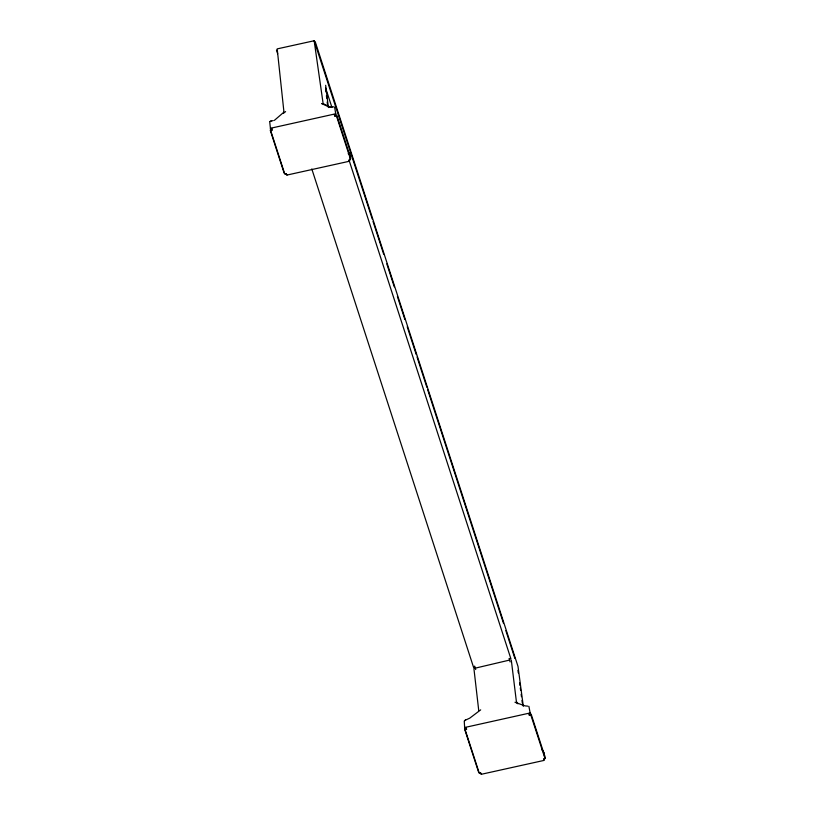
<?xml version="1.0" encoding="UTF-8"?>
<svg xmlns="http://www.w3.org/2000/svg" width="815" height="815" viewBox="0 0 815 815"><rect width="100%" height="100%" fill="white"/><g stroke="black" fill="none" stroke-linecap="round" stroke-linejoin="round"><path stroke-width="1.22" d="M465.599 720.022L464.255 721.132L464.764 729.588L478.69 772.457M285.596 111.604L283.518 113.254L283.865 111.288L277.192 48.89L314.162 40.75L372.261 219.062M528.884 706.299L530.158 712.952L544.96 758.378L543.778 760.466L481.492 774.25L479.2 772.977L465.182 729.802L464.947 727.449L530.158 712.952L531.36 714.796L545.266 757.665M478.751 710.639L473.902 668.473L509.609 660.068L510.098 661.923M530.942 715.193L529.393 715.366L530.158 712.952M270.234 130.217L284.15 173.157L287.002 175.052L349.299 161.268L349.126 159.984L350.45 159.088L336.422 115.883L334.904 116.168L335.709 113.784L334.649 107.183M271.069 120.854L269.734 122.006L270.662 130.492L284.68 173.697L286.289 173.941L287.002 175.052M349.299 161.268L350.756 158.365L336.809 115.424M314.162 40.75L323.127 103.597L321.67 103.597L329.576 107.203L333.753 106.816M349.126 159.984L350.45 159.088M543.615 759.183L544.96 758.378L543.615 759.183L543.778 760.466M480.687 709.865L469.735 718.158L464.469 720.582M274.37 120.376L283.722 112.317M270.662 130.492L272.067 130.125L270.427 128.291L335.709 113.784L336.422 115.883M465.182 729.802L466.557 729.323L466.312 727.479M348.168 153.729L349.635 153.648L350.389 159.119M273.198 120.569L269.928 121.455M284.68 173.697L286.289 173.941M479.2 772.977L480.779 773.14L481.492 774.25M527.753 706.147L524.952 705.861L514.978 702.255M479.638 772.854L480.779 773.14M330.686 107.376L323.127 103.597M516.516 702.469L517.933 703.783L516.384 701.562L511.341 660.384M464.947 727.449L466.557 729.323M542.393 750.248L544.175 752.836L544.583 756.208M541.598 748.914L543.35 751.644M334.904 116.168L334.109 114.406M529.393 715.366L528.589 713.604M349.095 152.762L349.329 153.363M509.609 660.068L509.069 658.449L511.015 659.152L349.207 160.647M315.191 41.626L517.994 666.405L523.322 706.34M373.046 221.476L383.661 254.158M386.799 263.846L394.266 286.839M397.404 296.528L404.872 319.521M407.225 326.784L416.261 354.627M417.056 357.041L426.877 387.308M427.661 389.723L503.487 623.332M505.84 630.596L514.876 658.439M325.643 88.051L331.929 107.407M276.468 50.092L277.65 53.729M311.799 168.95L473.607 667.465L474.697 666.089L475.726 669.533M517.963 670.399L518.299 672.905M519.634 682.929L519.97 685.435M520.306 687.942L520.642 690.448M521.142 694.207L521.478 696.713M521.977 700.472L522.313 702.988M272.067 130.125L271.833 128.291M325.654 85.31L328.404 107.539M325.643 89.467L325.949 91.963M326.407 95.701L326.713 98.208M327.182 101.946L327.487 104.452"/></g></svg>
